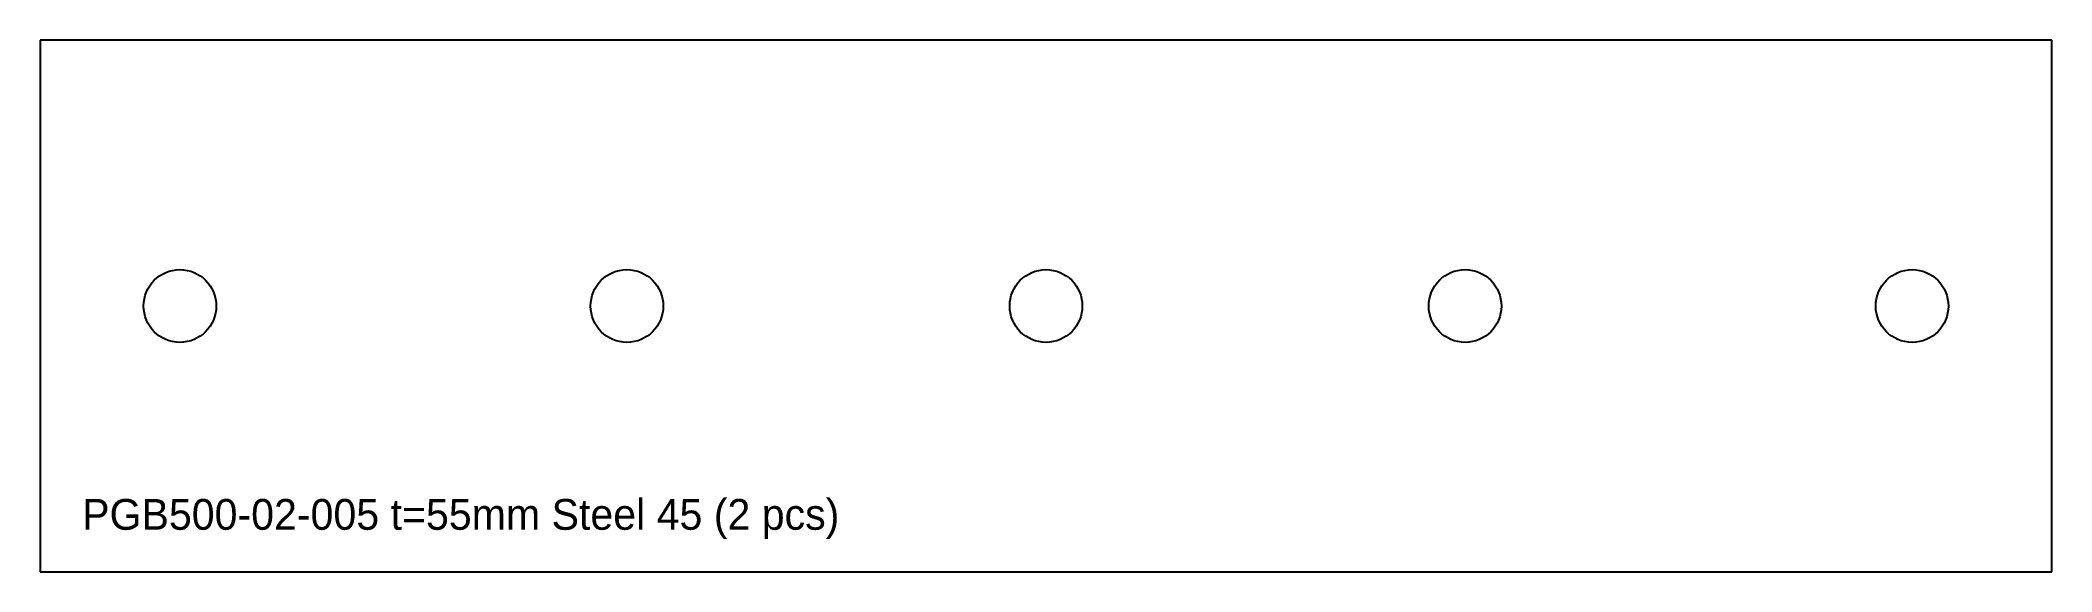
# Model space of a CAD drawing. Header units: millimetres. Extents: x -360 to 360, y -95 to 95.
import ezdxf

# ---------------------------------------------------------------- set-up
doc = ezdxf.new("R2010")
doc.units = ezdxf.units.MM

msp = doc.modelspace()

# ---------------------------------------------------------------- linework, layer by layer
at = {"layer": 'CUT_INNER'}
for centre in [(-310, 0), (-150, 0), (0, 0), (150, 0), (310, 0)]:
    msp.add_circle(centre, 13, dxfattribs=at)
at = {"layer": 'CUT_OUTER'}
for p, q in [((360, 95), (-360, 95)), ((-360, 95), (-360, -95)), ((360, -95), (360, 95)), ((-360, -95), (360, -95))]:
    msp.add_line(p, q, dxfattribs=at)

# ---------------------------------------------------------------- texts
at = {"layer": 'MARKING'}
msp.add_text('PGB500-02-005 t=55mm Steel 45 (2 pcs)', height=11, dxfattribs=at).set_placement((-345, -80))

doc.saveas('drawing.dxf')
